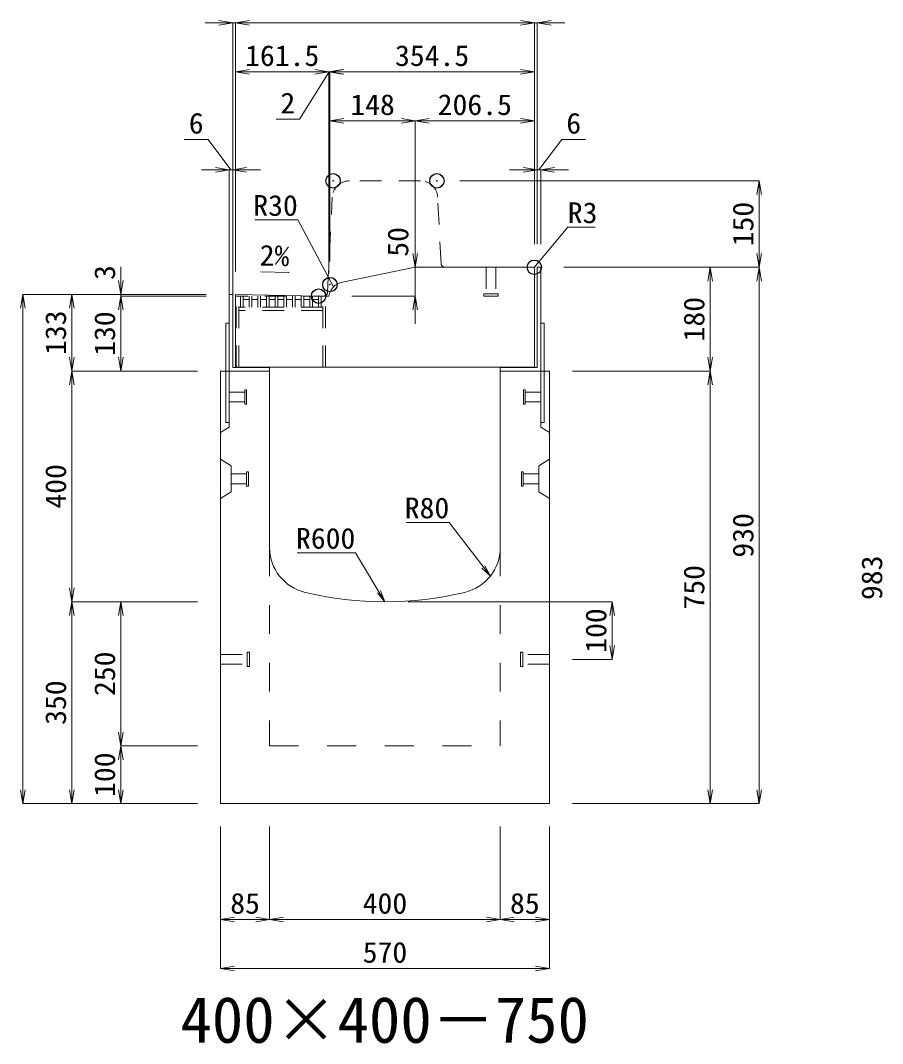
# Model space of a CAD drawing. Units: millimetres at full size. Extents: x -1809 to 57027, y -20349 to 17321.
# Drawn here: x 31936 to 33431, y -7312 to -5538 of the extents above; entities that cross this region are included whole.
import ezdxf
from ezdxf.enums import TextEntityAlignment as Align

# ---------------------------------------------------------------- set-up
doc = ezdxf.new("R2010")
doc.units = ezdxf.units.MM
doc.header["$LTSCALE"] = 50
doc.header["$PDMODE"] = 32
doc.header["$PDSIZE"] = 25
doc.linetypes.add('USER1', pattern=[2, 1, -1])
doc.linetypes.add('USER2', pattern=[1.35, 0.75, -0.6])
for name, color, linetype, lineweight in [('インサート', 3, 'USER2', 9), ('グレーチング', 7, 'USER2', 5), ('受枠', 3, 'Continuous', 5), ('寸法線', 7, 'Continuous', 13), ('引出線', 4, 'Continuous', 13), ('本体', 2, 'Continuous', 13)]:
    doc.layers.add(name, color=color, linetype=linetype, lineweight=lineweight)
doc.layers.add('作業エリア', color=11, linetype='Continuous')
doc.layers.add('文字', color=7, linetype='Continuous')
doc.styles.add('ＭＳ 明朝', font='')
doc.styles.get('ＭＳ 明朝').set_extended_font_data('MS Mincho')

# ---------------------------------------------------------------- blocks, each defined once
blk = doc.blocks.new('open_arrow')
at = {"color": 0, "linetype": 'Continuous', "lineweight": -2}
blk.add_lwpolyline([(7.5, 1.25), (0, 0), (7.5, -1.25)], dxfattribs=at)

msp = doc.modelspace()

# ---------------------------------------------------------------- linework, layer by layer
at = {"layer": 'インサート'}
for p, q in [((32743.74, -5966.05), (32743.74, -6012.05)), ((32743.74, -5966.05), (32760.74, -5966.05)), ((32760.74, -5966.05), (32760.74, -6012.05)), ((32739.74, -6016.05), (32739.74, -6012.05)), ((32739.74, -6012.05), (32764.74, -6012.05)), ((32764.74, -6012.05), (32764.74, -6016.05)), ((32739.74, -6016.05), (32764.74, -6016.05)), ((32298.24, -6182.55), (32325.24, -6182.55)), ((32298.24, -6182.55), (32298.24, -6199.55)), ((32328.24, -6178.55), (32325.24, -6178.55)), ((32325.24, -6178.55), (32325.24, -6203.55)), ((32328.24, -6203.55), (32328.24, -6178.55)), ((32808.24, -6178.55), (32811.24, -6178.55)), ((32808.24, -6203.55), (32808.24, -6178.55)), ((32811.24, -6178.55), (32811.24, -6203.55)), ((32838.24, -6182.55), (32811.24, -6182.55)), ((32838.24, -6182.55), (32838.24, -6199.55)), ((32298.24, -6199.55), (32325.24, -6199.55)), ((32325.24, -6203.55), (32328.24, -6203.55)), ((32811.24, -6203.55), (32808.24, -6203.55)), ((32838.24, -6199.55), (32811.24, -6199.55)), ((32301.44, -6324.55), (32328.44, -6324.55)), ((32301.44, -6324.55), (32301.44, -6341.55)), ((32331.44, -6320.55), (32328.44, -6320.55)), ((32328.44, -6320.55), (32328.44, -6345.55)), ((32331.44, -6345.55), (32331.44, -6320.55)), ((32805.04, -6320.55), (32808.04, -6320.55)), ((32805.04, -6345.55), (32805.04, -6320.55)), ((32808.04, -6320.55), (32808.04, -6345.55)), ((32835.04, -6324.55), (32808.04, -6324.55)), ((32835.04, -6324.55), (32835.04, -6341.55)), ((32301.44, -6341.55), (32328.44, -6341.55)), ((32328.44, -6345.55), (32331.44, -6345.55)), ((32808.04, -6345.55), (32805.04, -6345.55)), ((32835.04, -6341.55), (32808.04, -6341.55)), ((32329.24, -6658.55), (32329.24, -6633.55)), ((32329.24, -6633.55), (32333.24, -6633.55)), ((32333.24, -6658.55), (32333.24, -6633.55)), ((32803.24, -6633.55), (32807.24, -6633.55)), ((32803.24, -6633.55), (32803.24, -6658.55)), ((32807.24, -6633.55), (32807.24, -6658.55)), ((32283.24, -6637.55), (32329.24, -6637.55)), ((32283.24, -6654.55), (32283.24, -6637.55)), ((32853.24, -6637.55), (32807.24, -6637.55)), ((32853.24, -6637.55), (32853.24, -6654.55)), ((32283.24, -6654.55), (32329.24, -6654.55)), ((32333.24, -6658.55), (32329.24, -6658.55)), ((32807.24, -6658.55), (32803.24, -6658.55)), ((32853.24, -6654.55), (32807.24, -6654.55))]:
    msp.add_line(p, q, dxfattribs=at)
at = {"layer": 'グレーチング'}
for p, q in [((32310.24, -6139.05), (32310.24, -6016.05)), ((32465.24, -6016.05), (32310.24, -6016.05)), ((32314.74, -6139.05), (32314.74, -6016.05)), ((32317.74, -6035.05), (32317.74, -6016.05)), ((32322.24, -6035.05), (32322.24, -6016.05)), ((32332.8, -6022.05), (32322.24, -6022.05)), ((32332.8, -6035.05), (32332.8, -6016.05)), ((32337.3, -6035.05), (32337.3, -6016.05)), ((32347.85, -6022.05), (32337.3, -6022.05)), ((32347.85, -6035.05), (32347.85, -6016.05)), ((32352.35, -6035.05), (32352.35, -6016.05)), ((32362.91, -6022.05), (32352.35, -6022.05)), ((32362.91, -6035.05), (32362.91, -6016.05)), ((32367.41, -6035.05), (32367.41, -6016.05)), ((32377.96, -6022.05), (32367.41, -6022.05)), ((32377.96, -6035.05), (32377.96, -6016.05)), ((32382.46, -6035.05), (32382.46, -6016.05)), ((32393.02, -6022.05), (32382.46, -6022.05)), ((32393.02, -6035.05), (32393.02, -6016.05)), ((32397.52, -6035.05), (32397.52, -6016.05)), ((32408.07, -6022.05), (32397.52, -6022.05)), ((32408.07, -6035.05), (32408.07, -6016.05)), ((32412.57, -6035.05), (32412.57, -6016.05)), ((32423.13, -6022.05), (32412.57, -6022.05)), ((32423.13, -6035.05), (32423.13, -6016.05)), ((32427.63, -6035.05), (32427.63, -6016.05)), ((32438.19, -6022.05), (32427.63, -6022.05)), ((32438.19, -6035.05), (32438.19, -6016.05)), ((32442.69, -6035.05), (32442.69, -6016.05)), ((32453.24, -6022.05), (32442.69, -6022.05)), ((32453.24, -6035.05), (32453.24, -6016.05)), ((32457.74, -6035.05), (32457.74, -6016.05)), ((32460.74, -6139.05), (32460.74, -6016.05)), ((32465.24, -6139.05), (32465.24, -6016.05)), ((32460.74, -6035.05), (32314.74, -6035.05)), ((32460.74, -6041.05), (32314.74, -6041.05))]:
    msp.add_line(p, q, dxfattribs=at)
at = {"layer": '作業エリア'}
for p in [(32478.24, -5816.05), (32658.24, -5816.05), (32827.24, -5966.05), (32472.74, -5996.05), (32453.24, -6016.05)]:
    msp.add_point(p, dxfattribs=at)
at = {"layer": '受枠'}
for p, q in [((32832.24, -5966.05), (32838.24, -5966.05)), ((32832.24, -6140.05), (32832.24, -5966.05)), ((32838.24, -6235.05), (32838.24, -5966.05)), ((32304.24, -6013.05), (32298.24, -6013.05)), ((32298.24, -6235.05), (32298.24, -6013.05)), ((32304.24, -6140.05), (32304.24, -6013.05)), ((32298.24, -6063.05), (32292.24, -6063.05)), ((32292.24, -6235.05), (32292.24, -6063.05)), ((32838.24, -6063.05), (32844.24, -6063.05)), ((32844.24, -6235.05), (32844.24, -6063.05)), ((32368.24, -6146.05), (32298.24, -6146.05)), ((32368.24, -6140.05), (32304.24, -6140.05)), ((32368.24, -6146.05), (32368.24, -6140.05)), ((32768.24, -6140.05), (32832.24, -6140.05)), ((32768.24, -6146.05), (32768.24, -6140.05)), ((32768.24, -6146.05), (32838.24, -6146.05)), ((32298.24, -6235.05), (32292.24, -6235.05)), ((32838.24, -6235.05), (32844.24, -6235.05))]:
    msp.add_line(p, q, dxfattribs=at)
at = {"layer": '寸法線'}
for p, q in [((32357.24, -5541.93), (32256.24, -5541.93)), ((32304.24, -5973.03), (32304.24, -5541.93)), ((32827.24, -5541.93), (32309.24, -5541.93)), ((32309.24, -5973.25), (32309.24, -5541.93)), ((32309.24, -5973.25), (32309.24, -5541.93)), ((32779.24, -5541.93), (32880.24, -5541.93)), ((32827.24, -5926.03), (32827.24, -5541.93)), ((32827.24, -5926.03), (32827.24, -5541.93)), ((32832.24, -5926.03), (32832.24, -5541.93)), ((32518.81, -5626.93), (32309.24, -5626.93)), ((32309.24, -5973.25), (32309.24, -5626.93)), ((32471.78, -5626.93), (32420.05, -5709.16)), ((32520.74, -5626.93), (32422.81, -5626.93)), ((32470.81, -5976.03), (32470.81, -5626.93)), ((32827.24, -5626.93), (32472.74, -5626.93)), ((32472.74, -5956.03), (32472.74, -5626.93)), ((32827.24, -5926.03), (32827.24, -5626.93)), ((32470.81, -5976.03), (32470.81, -5673.47)), ((32472.74, -5956.03), (32472.74, -5671.93)), ((32420.05, -5709.16), (32379.64, -5709.16)), ((32472.74, -5711.93), (32620.74, -5711.93)), ((32472.74, -5956.03), (32472.74, -5711.93)), ((32620.74, -5926.03), (32620.74, -5711.93)), ((32620.74, -5711.93), (32827.24, -5711.93)), ((32620.74, -5926.03), (32620.74, -5711.93)), ((32827.24, -5926.03), (32827.24, -5711.93)), ((32261.62, -5744.13), (32220.39, -5744.13)), ((32301.24, -5796.93), (32261.62, -5744.13)), ((32835.24, -5796.93), (32874.86, -5744.13)), ((32874.86, -5744.13), (32916.09, -5744.13)), ((32352.24, -5796.93), (32250.24, -5796.93)), ((32298.24, -6058.03), (32298.24, -5796.93)), ((32304.24, -6058.03), (32304.24, -5796.93)), ((32784.24, -5796.93), (32886.24, -5796.93)), ((32832.24, -5926.03), (32832.24, -5796.93)), ((32838.24, -5926.03), (32838.24, -5796.93)), ((32698.26, -5816.05), (33217.02, -5816.05)), ((33217.02, -5816.05), (33217.02, -5966.05)), ((32620.74, -5918.05), (32620.74, -6064.05)), ((32110.3, -5965.05), (32110.3, -6064.05)), ((32878.26, -5966.05), (33132.02, -5966.05)), ((32878.26, -5966.05), (33217.02, -5966.05)), ((32878.26, -5966.05), (33217.02, -5966.05)), ((33132.02, -5966.05), (33132.02, -6146.05)), ((33217.02, -5966.05), (33217.02, -6896.05)), ((31940.3, -6896.05), (31940.3, -6013.05)), ((32258.22, -6013.05), (31940.3, -6013.05)), ((32025.3, -6013.05), (32025.3, -6146.05)), ((32258.22, -6013.05), (32025.3, -6013.05)), ((32258.22, -6013.05), (32110.3, -6013.05)), ((32258.22, -6016.05), (32110.3, -6016.05)), ((32110.3, -6016.05), (32110.3, -6146.05)), ((32258.22, -6016.05), (32110.3, -6016.05)), ((32510.83, -6016.05), (32620.74, -6016.05)), ((32243.22, -6146.05), (32025.3, -6146.05)), ((32025.3, -6146.05), (32025.3, -6546.05)), ((32243.22, -6146.05), (32025.3, -6146.05)), ((32243.22, -6146.05), (32110.3, -6146.05)), ((32893.26, -6146.05), (33132.02, -6146.05)), ((32893.26, -6146.05), (33132.02, -6146.05)), ((33132.02, -6146.05), (33132.02, -6896.05)), ((32243.22, -6546.05), (32025.3, -6546.05)), ((32025.3, -6896.05), (32025.3, -6546.05)), ((32243.22, -6546.05), (32025.3, -6546.05)), ((32110.3, -6546.05), (32110.3, -6796.05)), ((32243.22, -6546.05), (32110.3, -6546.05)), ((32608.26, -6546.05), (32962.02, -6546.05)), ((32962.02, -6546.05), (32962.02, -6646.05)), ((32893.26, -6646.05), (32962.02, -6646.05)), ((32243.22, -6796.05), (32110.3, -6796.05)), ((32110.3, -6796.05), (32110.3, -6896.05)), ((32243.22, -6796.05), (32110.3, -6796.05)), ((32243.22, -6896.05), (31940.3, -6896.05)), ((32243.22, -6896.05), (32025.3, -6896.05)), ((32243.22, -6896.05), (32110.3, -6896.05)), ((32893.26, -6896.05), (33132.02, -6896.05)), ((32893.26, -6896.05), (33217.02, -6896.05)), ((32283.24, -6936.07), (32283.24, -7097.21)), ((32283.24, -6936.07), (32283.24, -7182.21)), ((32368.24, -6936.07), (32368.24, -7097.21)), ((32368.24, -6936.07), (32368.24, -7097.21)), ((32768.24, -6936.07), (32768.24, -7097.21)), ((32768.24, -6936.07), (32768.24, -7097.21)), ((32853.24, -6936.07), (32853.24, -7097.21)), ((32853.24, -6936.07), (32853.24, -7182.21)), ((32283.24, -7097.21), (32368.24, -7097.21)), ((32368.24, -7097.21), (32768.24, -7097.21)), ((32768.24, -7097.21), (32853.24, -7097.21)), ((32283.24, -7182.21), (32853.24, -7182.21))]:
    msp.add_line(p, q, dxfattribs=at)
at = {"layer": '引出線'}
for points in [[(32478.84, -6000.19), (32417.12, -5883.9), (32342.45, -5883.9)], [(32826.36, -5966.93), (32885.09, -5896.57), (32932.81, -5896.57)], [(32401.91, -5974.88), (32353.17, -5973.91), (32401.91, -5974.88)], [(32751, -6501.63), (32679.74, -6408.52), (32605.07, -6408.52)], [(32568.24, -6546.05), (32516.88, -6461.3), (32415.87, -6461.3)]]:
    msp.add_lwpolyline(points, dxfattribs=at)
at = {"layer": '本体', "linetype": 'USER2', "lineweight": 9}
for p, q in [((32629.7, -5816.05), (32506.78, -5816.05)), ((32468.57, -6009.4), (32476.82, -5844.56)), ((32665.41, -5959.4), (32659.67, -5844.56)), ((32298.24, -6146.05), (32298.24, -6243.05)), ((32838.24, -6146.05), (32838.24, -6243.05)), ((32298.24, -6243.05), (32283.24, -6252.55)), ((32838.24, -6243.05), (32853.24, -6252.55))]:
    msp.add_line(p, q, dxfattribs=at)
at = {"layer": '本体'}
for p, q in [((32620.74, -5966.05), (32494.43, -5991.66)), ((32824.24, -5966.05), (32620.74, -5966.05)), ((32827.24, -6139.05), (32827.24, -5969.05)), ((32309.24, -6139.05), (32309.24, -6013.27)), ((32309.24, -6013.27), (32453.24, -6016.05)), ((32453.24, -6016.05), (32470.81, -6016.05)), ((32827.24, -6139.05), (32309.24, -6139.05)), ((32283.24, -6146.05), (32283.24, -6896.05)), ((32368.24, -6146.05), (32283.24, -6146.05)), ((32368.24, -6146.05), (32368.24, -6452.02)), ((32768.24, -6452.02), (32768.24, -6146.05)), ((32853.24, -6146.05), (32768.24, -6146.05)), ((32853.24, -6896.05), (32853.24, -6146.05)), ((32283.24, -6896.05), (32853.24, -6896.05))]:
    msp.add_line(p, q, dxfattribs=at)
at = {"layer": '本体', "lineweight": 9}
for p, q in [((32283.24, -6299.05), (32301.44, -6310.55)), ((32853.24, -6299.05), (32835.04, -6310.55)), ((32301.44, -6310.55), (32301.44, -6355.55)), ((32835.04, -6310.55), (32835.04, -6355.55)), ((32283.24, -6367.05), (32301.44, -6355.55)), ((32853.24, -6367.05), (32835.04, -6355.55))]:
    msp.add_line(p, q, dxfattribs=at)
at = {"layer": '本体', "linetype": 'USER1', "lineweight": 15}
for p, q in [((32368.24, -6452.02), (32368.24, -6796.05)), ((32768.24, -6452.02), (32768.24, -6796.05)), ((32368.24, -6796.05), (32768.24, -6796.05))]:
    msp.add_line(p, q, dxfattribs=at)
at = {"layer": '本体', "linetype": 'USER2', "lineweight": 9}
for centre, radius, start, end in [((32506.78, -5846.05), 30, 90, 177.13759), ((32629.7, -5846.05), 30, 2.86241, 90), ((32672.4, -5959.05), 7, 182.86241, 270), ((32461.58, -6009.05), 7, 270, 357.13759)]:
    msp.add_arc(centre, radius, start, end, dxfattribs=at)
at = {"layer": '本体'}
for centre, radius, start, end in [((32824.24, -5969.05), 3, 0, 90), ((32500.39, -6021.06), 30, 101.45875, 170.39512), ((32448.24, -6452.02), 80, 180, 256.65764), ((32688.24, -6452.02), 80, 283.34236, 0), ((32568.24, -5946.05), 600, 256.65764, 283.34236)]:
    msp.add_arc(centre, radius, start, end, dxfattribs=at)

# ---------------------------------------------------------------- block references
at = {"layer": '寸法線', "xscale": 3.2, "yscale": 3.2}
for p, rotation in [((32304.24, -5541.93), 180), ((32827.24, -5541.93), 180), ((32827.24, -5541.93), 180), ((32470.81, -5626.93), 180), ((32827.24, -5626.93), 180), ((32620.74, -5711.93), 180), ((32827.24, -5711.93), 180), ((32298.24, -5796.93), 180), ((32832.24, -5796.93), 180), ((33217.02, -5816.05), 270), ((32620.74, -5966.05), 90), ((33217.02, -5966.05), 90), ((33132.02, -5966.05), 270), ((33217.02, -5966.05), 270), ((32110.3, -6013.05), 90), ((31940.3, -6013.05), 270), ((32025.3, -6013.05), 270), ((32110.3, -6016.05), 270), ((32110.3, -6016.05), 270), ((32620.74, -6016.05), 270), ((32025.3, -6146.05), 90), ((32110.3, -6146.05), 90), ((33132.02, -6146.05), 90), ((32025.3, -6146.05), 270), ((33132.02, -6146.05), 270), ((32025.3, -6546.05), 90), ((32025.3, -6546.05), 270), ((32110.3, -6546.05), 270), ((32962.02, -6546.05), 270), ((32962.02, -6646.05), 90), ((32110.3, -6796.05), 90), ((32110.3, -6796.05), 270), ((31940.3, -6896.05), 90), ((32025.3, -6896.05), 90), ((32110.3, -6896.05), 90), ((33132.02, -6896.05), 90), ((33217.02, -6896.05), 90), ((32368.24, -7097.21), 180), ((32768.24, -7097.21), 180), ((32853.24, -7097.21), 180), ((32853.24, -7182.21), 180)]:
    msp.add_blockref('open_arrow', p, dxfattribs=dict(at, rotation=rotation))
for p in [(32309.24, -5541.93), (32309.24, -5541.93), (32832.24, -5541.93), (32309.24, -5626.93), (32470.81, -5626.93), (32472.74, -5626.93), (32472.74, -5626.93), (32472.74, -5711.93), (32620.74, -5711.93), (32304.24, -5796.93), (32838.24, -5796.93), (32283.24, -7097.21), (32368.24, -7097.21), (32768.24, -7097.21), (32283.24, -7182.21)]:
    msp.add_blockref('open_arrow', p, dxfattribs=at)
at = {"layer": '引出線'}
for p, xscale, yscale, rotation in [((32401.91, -5974.88), 0.16, 0.16, 178.9), ((32826.36, -5966.93), 0.16, 0.16, 50.2), ((32478.84, -6000.19), 0.16, 0.16, 118), ((32751, -6501.63), 2.67, 2.67, 127.4), ((32568.24, -6546.05), 2.67, 2.67, 121.2)]:
    msp.add_blockref('open_arrow', p, dxfattribs=dict(at, xscale=xscale, yscale=yscale, rotation=rotation))

# ---------------------------------------------------------------- texts
at = {"layer": '寸法線', "style": 'ＭＳ 明朝', "width": 1.05}
for s, p in [('161.5', (32390.03, -5598.91)), ('354.5', (32649.99, -5598.91)), ('2', (32399.84, -5681.14)), ('148', (32546.74, -5683.91)), ('206.5', (32723.99, -5683.91)), ('6', (32241.01, -5716.11)), ('6', (32895.47, -5716.11)), ('85', (32325.74, -7069.19)), ('400', (32568.24, -7069.19)), ('85', (32810.74, -7069.19)), ('570', (32568.24, -7154.19))]:
    msp.add_text(s, height=36.03, dxfattribs=at).set_placement(p, align=Align.MIDDLE_CENTER)
for s, p in [('150', (33189, -5891.05)), ('50', (32590.74, -5921.99)), ('3', (32082.3, -5975.23)), ('180', (33104, -6056.05)), ('133', (31997.28, -6079.55)), ('130', (32082.28, -6081.05)), ('400', (31997.28, -6346.05)), ('930', (33189, -6431.05)), ('983', (33412.28, -6504.55)), ('750', (33104, -6521.05)), ('100', (32934, -6596.05)), ('250', (32082.28, -6671.05)), ('350', (31997.28, -6721.05)), ('100', (32082.28, -6846.05))]:
    msp.add_text(s, height=36.03, rotation=90, dxfattribs=at).set_placement(p, align=Align.MIDDLE_CENTER)
at = {"layer": '引出線', "style": 'ＭＳ 明朝', "width": 1.05}
for s, p in [('R30', (32417.12, -5840.7)), ('R80', (32679.74, -6365.32)), ('R600', (32516.88, -6418.1))]:
    msp.add_text(s, height=36.03, dxfattribs=at).set_placement(p, align=Align.TOP_RIGHT)
msp.add_text('R3', height=36.03, dxfattribs=at).set_placement((32885.09, -5853.37), align=Align.TOP_LEFT)
msp.add_text('2%', height=36.03, rotation=358.854, dxfattribs=at).set_placement((32402.85, -5927.99), align=Align.TOP_RIGHT)
at = {"layer": '文字', "style": 'ＭＳ 明朝'}
msp.add_text('400×400－750', height=80.06, dxfattribs=at).set_placement((32567.76, -7271.03), align=Align.MIDDLE_CENTER)

doc.saveas('drawing.dxf')
